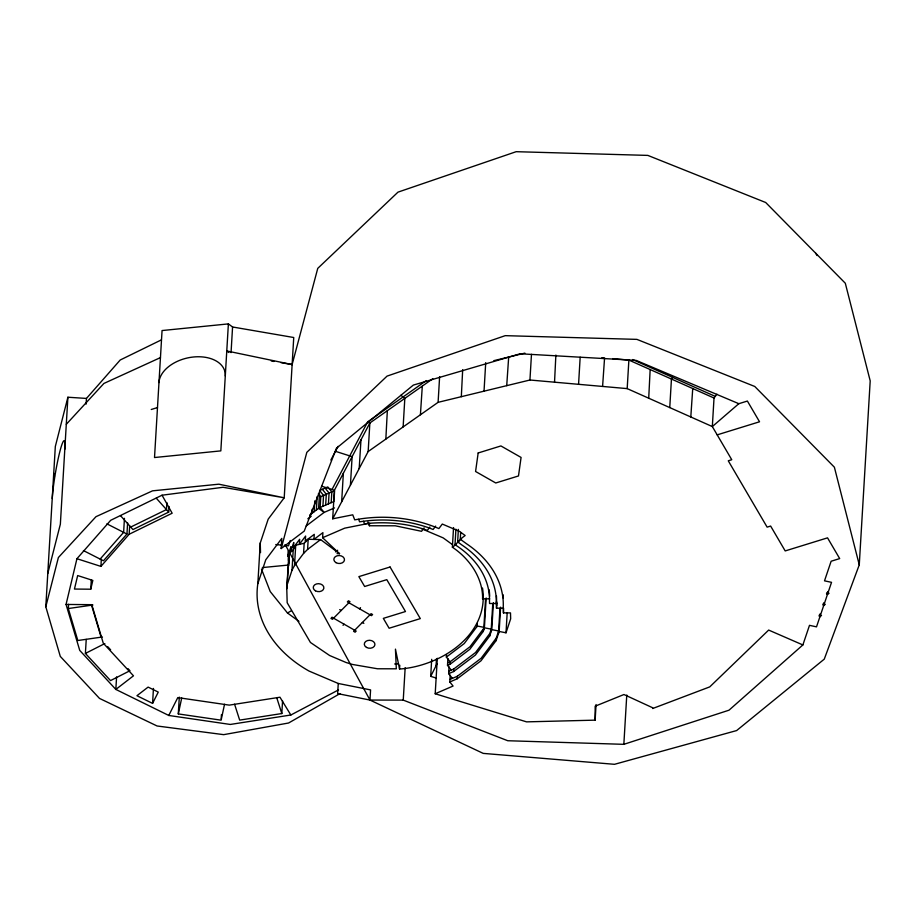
<?xml version="1.0" encoding="UTF-8"?>
<svg xmlns="http://www.w3.org/2000/svg" width="916" height="916" viewBox="0 0 916 916"><rect width="100%" height="100%" fill="white"/><g stroke="black" fill="none" stroke-linecap="round" stroke-linejoin="round"><path stroke-width="1.37" d="M437.31 658.272L435.203 693.755L526.551 721.865L595.137 720.148L595.171 706.19L623.956 694.523L652.673 707.77L652.673 708.515L709.751 686.885L768.661 630.071L802.874 644.944L809.492 625.342L816.511 626.853L831.533 582.336L824.514 580.836L831.133 561.233L839.686 558.588L827.537 537.852L785.195 550.928L770.631 526.059L767.127 527.135L728.266 460.805L731.758 459.729L712.327 426.57L714.022 398.025L716.942 394.201M554.535 382.19L555.875 355.053M461.32 396.685L462.683 369.64M648.711 398.208L650.165 369.56M385.842 439.096L387.342 410.7M452.435 678.378L448.657 673.684L449.058 666.871M435.203 693.755L453.077 686.038L449.813 681.985L450.203 675.184M339.95 693.641L288.574 723.01L223.699 734.655L157.083 725.987L99.501 698.416L60.296 656.406L45.8 606.758L55.326 446.47L67.898 397.235L86.459 398.426L120.202 360.011L161.296 339.928M67.898 397.235L60.353 524.227L47.781 573.45M102.455 636.986L77.826 640.513L68.311 608.533L68.551 604.32M86.115 404.116L86.459 398.426M128.022 668.634L129.958 670.73L110.527 680.588L85.394 653.429L86.23 639.414M90.753 589.206L92.837 580.423L77.665 575.557L74.448 589.057L90.753 589.206L91.314 579.679M338.496 689.92L290.841 715.007L230.294 724.453L168.773 715.465L115.84 689.427L79.738 650.406L66.055 604.446L76.933 558.714L100.909 566.397L101.321 559.39M124.45 518.341L123.626 532.356L100.13 559.081M116.584 676.935L115.84 689.427L133.473 675.813L103.256 643.147L91.806 604.675L66.055 604.446M83.425 550.573L103.462 560.775L126.946 534.051L127.61 522.841M100.909 566.397L129.156 534.246L129.66 525.841M152.571 703.396L158.262 692.095L148.106 687.092L136.942 695.713L152.571 703.396L153.453 688.443M166.884 502.575L166.46 509.582L130.713 527.066M120.511 515.651L132.946 529.562L168.704 512.09L169.036 506.491M224.535 704.244L221.122 720.182L178.299 713.919L179.296 697.11M228.382 323.898L220.836 450.878L154.518 457.531L162.063 330.55L228.382 323.898L232.572 326.989L293.738 337.512L284.212 497.8L268.182 519.166L260.247 543.016L257.843 583.606A124.164 92.997 3.4 0 0 309.093 671.085L338.256 683.473L370.579 689.908L369.972 700.064L483.224 753.387L614.51 764.31L736.624 730.567L824.263 659.142L859.265 564.84L870.2 380.873L845.308 283.239L765.696 202.505L647.841 155.399L516.166 151.69L397.979 192.142L317.76 268.365L292.124 364.568L281.006 362.656M231.05 352.626L232.572 326.989M221.203 718.774L221.454 714.572M717.194 434.86L759.536 421.784L747.387 401.048L738.834 403.693L636.151 360.4L520.162 353.771L413.345 385.086L336.401 448.279L304.226 531.108L281.201 548.547L281.796 538.39L265.777 559.768L257.843 583.606M288.929 556.058L287.887 555.955L288.185 550.882M482.514 588.049C489.762 634.765 440.882 666.104 399.548 669.046L395.449 649.123L396.307 668.806L377.518 668.772L352.511 664.466L346.099 662.508L329.634 655.513L310.444 642.471L287.177 602.739L286.777 588.793L288.769 555.405L288.998 563.626M286.777 588.793L289.341 553.23L293.223 549.909L295.719 545.192L304.169 543.28L308.188 539.284L320.6 539.581L339.527 553.688L337.054 553.619M234.576 704.198L239.671 720.113L281.819 713.541L282.563 700.923M287.532 583.675L292.021 570.21L293.223 549.909M294.322 547.837L293.452 547.573L293.75 542.501L290.67 551.764L290.967 546.692L287.887 555.955M292.021 570.21L294.517 565.493L295.719 545.192M294.517 565.493L303.562 553.424L304.169 543.28M305.967 541.493L305.303 541.116L305.612 536.043L299.383 544.344L299.681 539.272L293.452 547.573M303.562 553.424L307.593 549.428L308.188 539.284M311.898 513.418L312.138 509.33M314.131 511.723L314.783 500.869M316.375 510.029L317.176 496.518M307.845 518.788L311.2 516.258L309.665 515.113L318.608 508.334L319.489 493.529M334.512 507.922L324.104 512.422L320.131 507.453L320.783 496.655L318.402 493.667M322.901 506.262L323.543 495.453L319.581 490.484L327.871 486.9M339.527 553.688L322.604 537.715L322.901 532.643L313.948 539.421L314.257 534.349L305.303 541.116M325.661 505.06L326.302 494.262L322.34 489.293M328.432 503.869L329.073 493.071L325.111 488.091M331.191 502.666L331.832 491.869L328.661 487.896M500.605 607.159L499.163 631.445L506.01 632.807L510.659 618.815L510.498 612.907L503.457 612.896L503.273 606.449A105.374 78.913 3.4 0 0 494.171 572.248A105.374 78.913 3.4 0 0 466.542 543.772L460.267 539.203L465.145 535.516L459.408 531.337L442.291 524.055L438.89 528.578C412.75 517.345 382.602 514.517 354.721 519.876L352.752 514.815L332.691 518.8L334.386 490.266L369.858 422.997L432.799 378.709M334.042 500.125L334.603 490.678L320.783 496.655M341.657 501.796L343.363 473.251M338.256 683.473L337.66 693.618L369.972 700.064L403.246 700.11L507.762 740.735L623.842 744.33L728.999 710.198L802.874 644.944M350.427 485.171L352.122 456.637L335.462 451.325M332.691 518.8L368.163 451.542L369.858 422.997L368.072 421.578L426.352 380.575M424.097 527.902L421.555 531.303L395.265 525.795L369.4 525.761L369.549 523.219M403.132 426.936L404.826 398.391L400.91 395.277M399.548 669.046L399.777 665.245M403.246 700.11L405.17 667.695M368.163 451.542L438.1 402.33L439.623 376.648M436.062 678L430.692 676.352L431.699 659.314M436.073 665.726L436.497 658.627M489.636 598.824L482.606 598.812C483.018 577.904 469.324 558.485 452.378 547.23L453.546 527.559M451.279 670.077L447.5 665.382L449.985 664.318L450.134 661.776L446.355 657.093L446.504 654.551M447.5 665.382L447.901 658.57M496.598 603.518L489.556 603.507L489.488 601.354A92.94 69.605 3.4 0 0 481.473 571.195A92.94 69.605 3.4 0 0 457.095 546.073L455.012 544.551L455.916 529.196M503.457 612.896L503.548 608.213L496.506 608.201L496.38 603.907A99.157 74.265 3.4 0 0 487.816 571.721A99.157 74.265 3.4 0 0 461.813 544.928L457.645 541.871L458.378 529.391M460.267 539.203L460.679 532.414M448.657 673.684L453.603 671.543L453.752 669.012L475.553 652.513L489.797 633.529L491.251 629.155L484.404 627.792L486.178 597.965M449.813 681.985L457.233 678.767L457.382 676.237L481.129 658.272L496.266 638.097L498.625 630.987L491.789 629.624L493.392 602.682M484.026 391.178L485.72 362.633M446.355 657.093L464.252 643.536L476.709 626.933L476.858 624.403M476.709 626.933L477.179 623.441M482.606 598.812L482.755 596.27M449.985 664.318L469.828 649.295L483.179 631.502L483.866 627.334L477.03 625.972M483.717 629.876L485.56 598.858M453.603 671.543L475.404 655.055L489.648 636.07L489.797 633.529M491.09 631.697L492.762 603.587M496.38 603.907L496.529 601.365A99.157 74.265 3.4 0 0 496.426 595.881M496.506 608.201L496.827 602.831M457.233 678.767L480.98 660.802L496.106 640.628L496.266 638.097M498.476 633.517L499.976 608.304M506.01 632.807L507.189 612.804M438.1 402.33L529.94 380.014L531.475 354.332M578.568 384.308L580.172 357.194M595.137 720.148L596.064 704.53M738.834 403.693L712.327 426.57L627.185 388.613L628.88 360.068L612.667 358.637M623.842 744.33L626.773 695.004M669.756 407.586L671.451 379.041L672.699 377.403M819.957 616.64L819.041 615.953L819.351 615.025L821.492 615.495L819.957 616.64L820.129 613.789M823.713 605.51L822.797 604.823L823.106 603.907L825.247 604.365L823.713 605.51L823.885 602.659M827.469 594.392L826.553 593.694L826.862 592.778L829.014 593.236L827.469 594.392L827.64 591.53M359.186 468.557L360.984 439.817M420.41 414.776L422.31 386.094M506.72 385.659L508.678 357.057M602.591 386.438L604.571 357.916L601.869 357.675M690.801 416.963L692.736 388.533M289.341 553.23L289.09 560.249M178.299 713.919L181.723 697.981M45.8 606.758L58.384 557.535L95.985 516.681L152.537 490.839L218.855 484.186L284.212 497.8L223.057 487.289L162.052 495.201L110.676 520.311L76.933 558.714M281.201 548.547L306.826 452.332L387.056 376.11L505.243 335.657L636.906 339.378L754.761 386.472L834.384 467.206L859.265 564.84M290.257 540.509L288.494 545.81L284.258 545.386M483.179 631.502L484.404 627.792M489.648 636.07L491.789 629.624M496.106 640.628L499.163 631.445M168.773 715.465L177.784 697.603L229.275 705.125L279.964 697.225L290.841 715.007M430.692 676.352L436.978 663.951M330.859 460.038L338.084 446.344M332.004 489.51L367.476 422.242L369.858 422.997M429.879 526.998L427.337 530.398C407.425 523.173 385.476 521.376 364.511 523.792L363.526 521.273M435.661 526.093L433.119 529.482C410.128 520.254 384.01 517.895 359.61 521.834L358.625 519.303M483.327 628.96L469.977 646.753L450.134 661.776L447.661 662.852M66.296 424.303L103.897 383.449L160.449 357.606M343.031 625.307L344.118 624.208M359.438 608.774L360.526 607.663M306.207 525.967L324.104 512.422L318.608 508.334M307.593 549.428L320.6 539.581M335.496 551.89L337.66 550.253M457.645 541.871L461.538 538.929M455.012 544.551L458.905 541.596M452.378 547.23L456.271 544.276M261.472 569.042L270.243 591.587L287.487 612.999L291.173 610.857M85.394 653.429L104.825 643.57M129.156 534.246L172.151 513.223L162.052 495.201M320.131 507.453L333.962 501.476M322.604 537.715L344.725 528.154L368.175 523.494M448.806 671.153L453.752 669.012M449.962 679.443L457.382 676.237M151.255 409.486L157.483 407.574M493.827 360.664L524.891 353.118M68.311 608.533L92.94 605.007M262.354 567.577L289.032 565M289.09 560.477L288.46 560.477L288.311 554.993M394.681 663.963L398.563 663.974M529.94 380.014L627.185 388.613M275.785 544.551L281.43 545.112M271.273 360.984L274.056 361.465M292.124 364.568L226.779 350.954L228.874 352.5M321.619 486.19L334.386 490.266M421.704 528.761L443.195 537.887L452.527 544.688M632.635 359.541L715.27 396.388M628.88 360.068L714.022 398.025M106.92 523.849L126.946 534.051M339.71 609.609L341.221 610.468M362.335 622.502L363.847 623.361M287.487 612.999L298.925 621.323M107.733 646.696L110.63 649.833M156.27 498.178L168.704 512.09M815.606 253.114L817.083 255.564M285.219 544.665L369.972 700.064M367.934 521.971L369.4 525.761M276.712 697.626L281.819 713.541M91.566 605.201L101.092 637.181M53.712 473.526L54.502 476.217M496.529 601.365L496.655 605.671M260.247 543.016L260.522 552.623M489.144 589.824A92.94 69.605 3.4 0 1 489.648 596.247M502.964 594.587A105.374 78.913 3.4 0 1 503.308 598.079M158.96 382.59A33.652 21.801 -12.6 0 1 193.448 357A33.652 21.801 -12.6 0 1 225.29 375.938M52.235 498.51A33.652 3.195 -80.4 0 1 59.838 451.634A33.652 3.195 -80.4 0 1 64.807 449.275M478.163 452.973L475.576 471.488L495.751 482.984L518.49 475.954L521.078 457.439L500.915 445.943L478.163 452.973M332.061 617.327L330.962 618.437L332.474 619.296L349.969 601.652L348.458 600.793L347.37 601.892L371.495 615.644L372.594 614.544L371.083 613.686L353.587 631.33L355.099 632.189L356.187 631.09L332.061 617.327M390.067 566.993L358.866 576.622L364.648 586.492L386.792 579.656L405.479 611.533L383.335 618.369L389.117 628.239L420.307 618.609L390.067 566.993M366.492 647.417A5.324 3.985 3.4 0 0 374.907 644.818A5.324 3.985 3.4 0 0 367.453 640.57A5.324 3.985 3.4 0 0 366.492 647.417M315.447 590.809A5.324 3.985 3.4 0 0 323.863 588.209A5.324 3.985 3.4 0 0 316.409 583.961A5.324 3.985 3.4 0 0 315.447 590.809M336.046 562.676A5.324 3.985 3.4 0 0 344.462 560.077A5.324 3.985 3.4 0 0 336.996 555.829A5.324 3.985 3.4 0 0 336.046 562.676"/></g></svg>
